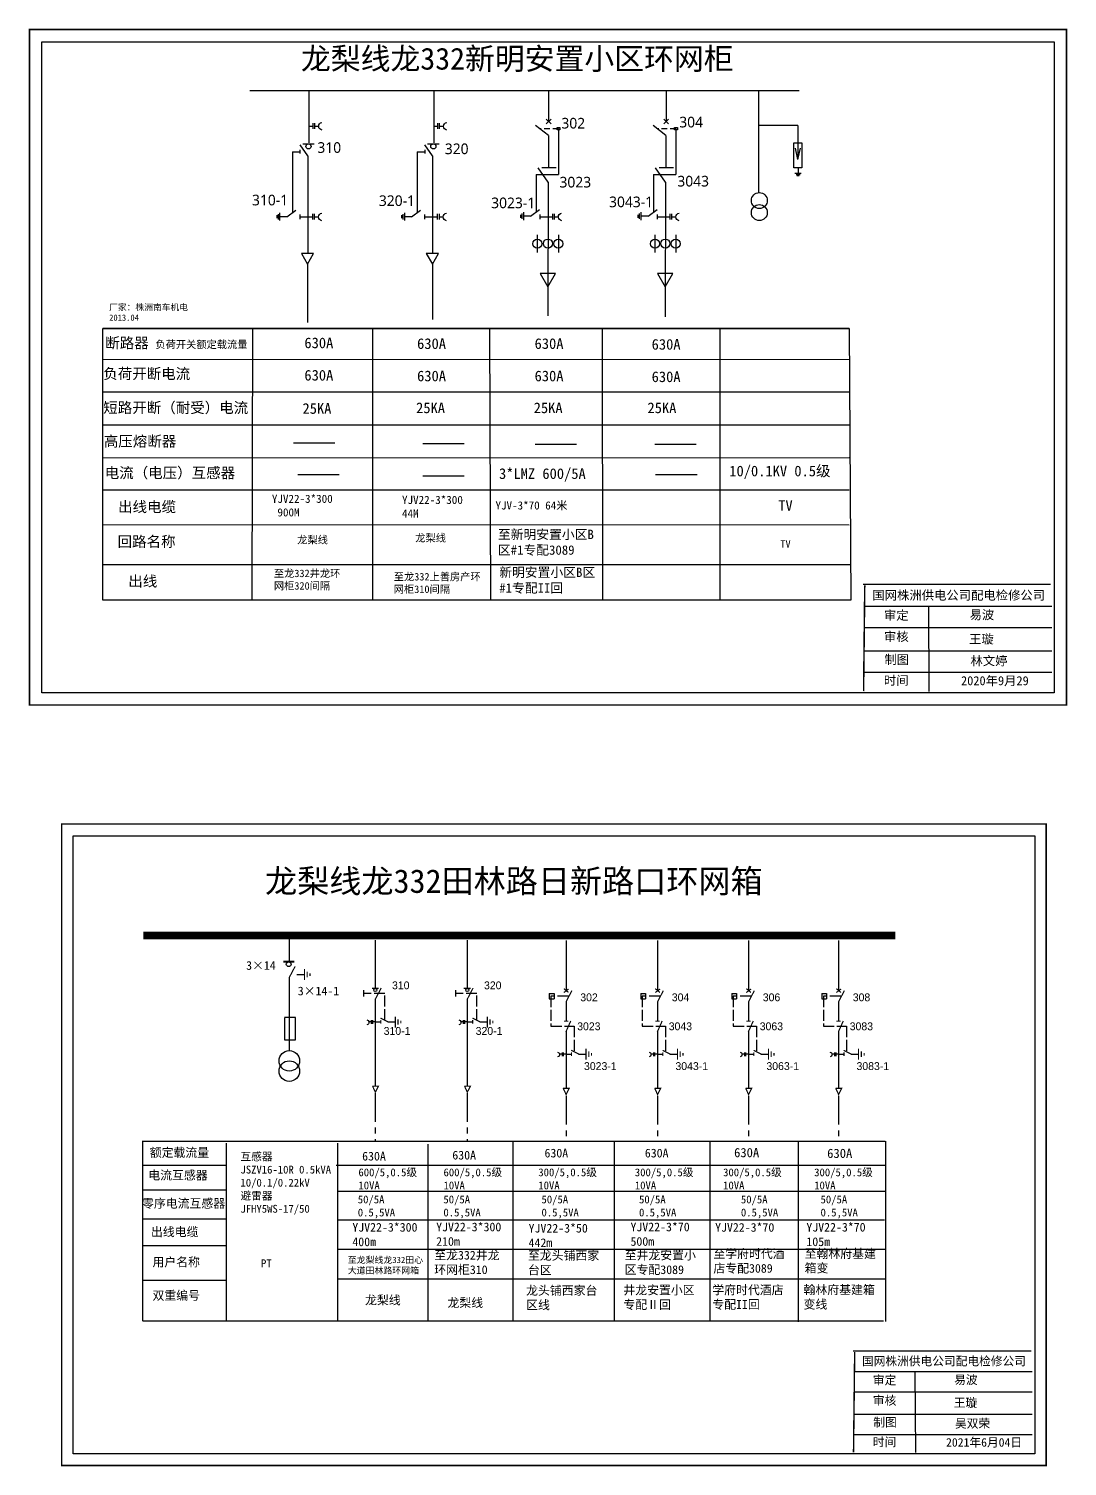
# Model space of a CAD drawing. Header units: millimetres. Extents: x 834 to 4914, y -29 to 1615.
# Drawn here: x 2543 to 3687, y 13 to 1595 of the extents above; entities that cross this region are included whole.
import ezdxf

# ---------------------------------------------------------------- set-up
doc = ezdxf.new("R2010")
doc.units = ezdxf.units.MM
for name, pattern in [('ACAD_ISO02W100', [15, 12, -3]), ('ACAD_ISO13W100', [36, 12, -3, 12, -3, 0, -3, 0, -3]), ('CENTER', [50.8, 31.75, -6.35, 6.35, -6.35]), ('DASHED2', [9.525, 6.35, -3.175])]:
    doc.linetypes.add(name, pattern=pattern)
doc.layers.add('2', color=7, linetype='Continuous')
doc.styles.add('hztxt_txtstyle_0.00_0_0', font='simkai.ttf')
doc.styles.add('hztxt_txtstyle_1.80_0_0', font='', dxfattribs={"height": 1.8, "bigfont": 'hztxt.shx'})
doc.styles.add('hztxt_txtstyle_2.70_0_0', font='simkai.ttf', dxfattribs={"height": 2.7})
doc.styles.add('字体', font='simkai_0.ttf', dxfattribs={"height": 2.5})
doc.styles.get('hztxt_txtstyle_1.80_0_0').set_extended_font_data('hztxt')

# ---------------------------------------------------------------- blocks, each defined once
blk = doc.blocks.new('JD')
for points in [[(-2, 0.2), (-2, -0.2), (2, 0.2), (2, -0.2)], [(1, -1.2), (1, -0.8), (-1, -1.2), (-1, -0.8)], [(-0.5, -1.8), (-0.5, -2.2), (0.5, -1.8), (0.5, -2.2)]]:
    blk.add_trace(points)

msp = doc.modelspace()

# ---------------------------------------------------------------- linework, layer by layer
for p, q in [((2786.6, 1527.4), (3391.4, 1527.4)), ((2851.7, 1527.4), (2851.7, 1469.9)), ((2989.1, 1527.4), (2989.1, 1469.9)), ((3115.6, 1526.5), (3115.6, 1493.2)), ((3245, 1526.5), (3245, 1493.2)), ((3347.3, 1415.3), (3347.3, 1527.4)), ((3115.5, 1477.7), (3101.3, 1488.9)), ((3113, 1495.6), (3118.3, 1490.6)), ((3113, 1490.6), (3118.3, 1495.6)), ((3244.9, 1477.7), (3230.7, 1488.9)), ((3242.4, 1495.6), (3247.7, 1490.6)), ((3242.4, 1490.6), (3247.7, 1495.6)), ((3390.1, 1488.8), (3347.3, 1488.8)), ((3390.2, 1488.8), (3390.2, 1452)), ((3115.5, 1477.7), (3115.5, 1442.5)), ((3126.5, 1485.3), (3126.5, 1434.9)), ((3244.9, 1477.7), (3244.9, 1442.5)), ((3255.9, 1485.3), (3255.9, 1434.9)), ((2833.6, 1460), (2841.8, 1460)), ((2833.6, 1460), (2833.6, 1392.9)), ((2841.8, 1462.2), (2841.8, 1458.1)), ((2850.5, 1455.4), (2842.1, 1467.6)), ((2844.9, 1468.6), (2857.6, 1468.6)), ((2971, 1460), (2979.2, 1460)), ((2971, 1460), (2971, 1392.9)), ((2979.2, 1462.2), (2979.2, 1458.1)), ((2987.9, 1455.4), (2979.5, 1467.6)), ((2982.3, 1468.6), (2995, 1468.6)), ((3390.2, 1451.5), (3387.6, 1463.8)), ((3390.2, 1451.5), (3392.9, 1463.8)), ((2850.5, 1455.4), (2850.5, 1348.4)), ((2987.9, 1455.4), (2987.9, 1348.4)), ((3115, 1426.5), (3104.1, 1442.1)), ((3108, 1442.6), (3123.9, 1442.6)), ((3244.4, 1426.5), (3233.5, 1442.1)), ((3237.4, 1442.6), (3253.3, 1442.6)), ((3390.5, 1442.2), (3390.5, 1436.1)), ((3102, 1434.9), (3102, 1393.3)), ((3102, 1434.9), (3126.5, 1434.9)), ((3115, 1426.5), (3114.7, 1279.4)), ((3231.3, 1434.9), (3231.3, 1393.3)), ((3231.3, 1434.9), (3255.9, 1434.9)), ((3244.4, 1426.5), (3244.1, 1278.2)), ((3393.8, 1436), (3386.9, 1436)), ((3392.7, 1434.6), (3388.1, 1434.6)), ((3391.7, 1433.4), (3389.1, 1433.4)), ((2819.8, 1384.1), (2819.8, 1392.8)), ((2827.4, 1388.3), (2837.3, 1395.6)), ((2957.2, 1384.1), (2957.2, 1392.8)), ((2964.8, 1388.3), (2974.7, 1395.6)), ((3088.2, 1384.7), (3088.2, 1393.4)), ((3095.7, 1388.9), (3105.7, 1396.2)), ((3217.6, 1384.7), (3217.6, 1393.4)), ((3225.1, 1388.9), (3235, 1396.2)), ((2816.6, 1386.8), (2816.6, 1390.1)), ((2818, 1385.5), (2818, 1391.2)), ((2827.4, 1388.3), (2820, 1388.3)), ((2841.9, 1385.8), (2841.9, 1390.7)), ((2841.9, 1388.1), (2850.7, 1388.1)), ((2954, 1386.8), (2954, 1390.1)), ((2955.4, 1385.5), (2955.4, 1391.2)), ((2964.8, 1388.3), (2957.4, 1388.3)), ((2979.3, 1388.1), (2988.1, 1388.1)), ((2979.4, 1385.8), (2979.4, 1390.7)), ((3085, 1387.3), (3085, 1390.6)), ((3086.4, 1386), (3086.4, 1391.8)), ((3095.7, 1388.9), (3088.3, 1388.9)), ((3106.1, 1388.1), (3115, 1388.1)), ((3106.2, 1385.8), (3106.2, 1390.7)), ((3214.4, 1387.3), (3214.4, 1390.6)), ((3215.8, 1386), (3215.8, 1391.8)), ((3225.1, 1388.9), (3217.7, 1388.9)), ((3235.5, 1385.8), (3235.5, 1390.7)), ((3235.5, 1388.1), (3244.3, 1388.1)), ((3103.2, 1368.5), (3103.2, 1349.1)), ((3126.4, 1368.5), (3126.4, 1349.1)), ((3232.5, 1368.5), (3232.5, 1349.1)), ((3255.7, 1368.5), (3255.7, 1349.1)), ((2850.1, 1336.3), (2850.1, 1271.9)), ((2987.6, 1336.3), (2987.6, 1275.3)), ((3446.7, 1265.4), (2624.6, 1265.4)), ((3446.7, 1265.4), (2624.6, 1265.4)), ((2789.3, 967), (2790, 1265.4)), ((2922.1, 966.2), (2922.1, 1265.4)), ((3052, 966.2), (3051, 1265.4)), ((3175.3, 967), (3175, 1265.4)), ((3304.6, 966.2), (3304.6, 1265.4)), ((3446.7, 1230.9), (2624.6, 1231.3)), ((3446.7, 1195.4), (2624.6, 1195.4)), ((3446.7, 1158.8), (2624.6, 1158.9)), ((2834.6, 1139.7), (2880.2, 1139.7)), ((2977.1, 1138.9), (3022.7, 1138.9)), ((3100.8, 1138.1), (3146.4, 1138.1)), ((3232.7, 1138.1), (3278.3, 1138.1)), ((3446.7, 1122.9), (2624.6, 1122.7)), ((2839.5, 1104.8), (2885.1, 1104.8)), ((2977.1, 1103.1), (3022.7, 1103.1)), ((3233.5, 1104.8), (3279.1, 1104.8)), ((3446.7, 1087.4), (2624.6, 1087.5)), ((3446.7, 1049), (2624.6, 1049.1)), ((2624.5, 1005.7), (3448.5, 1005.7))]:
    msp.add_line(p, q)
at = {"linetype": 'DASHED2'}
for p, q in [((3126.5, 1485.3), (3105.9, 1485.3)), ((3255.9, 1485.3), (3235.3, 1485.3))]:
    msp.add_line(p, q, dxfattribs=at)
at = {"color": 0, "linetype": 'Continuous'}
for p, q in [((3462.6, 959.9), (3669.7, 959.9)), ((3533.8, 960.2), (3534.5, 865.8)), ((3462.6, 936.3), (3669.7, 936.3)), ((3462.6, 910.6), (3669.7, 910.6)), ((3462.6, 887), (3669.7, 887)), ((2668.2, 371), (3486.2, 371)), ((2668.6, 172.7), (2668.6, 371)), ((2760.4, 368.8), (2760.4, 172.8)), ((2883.2, 368.8), (2883.2, 172.8)), ((2982.7, 367.5), (2982.7, 172.9)), ((3076.3, 370.6), (3076.3, 172.8)), ((3187.7, 370.6), (3187.7, 172.8)), ((3293.1, 370.5), (3293.1, 172.6)), ((3390.5, 369.8), (3390.5, 172)), ((3486.7, 370.8), (3486.7, 172.6)), ((2881.7, 344.5), (3486.5, 344.5)), ((2883.2, 316), (3486.7, 316)), ((2883.2, 284.2), (3485.7, 284.2)), ((2883.2, 252), (3487.3, 252)), ((2883.2, 219.2), (3486.5, 219.2)), ((3484.4, 172.7), (2669.2, 172.7)), ((3451.6, 117.4), (3648.1, 117.4)), ((3519.1, 117.7), (3519.8, 28.1)), ((3451.6, 95), (3648.1, 95)), ((3451.6, 70.6), (3648.1, 70.6)), ((3451.6, 48.2), (3648.1, 48.2))]:
    msp.add_line(p, q, dxfattribs=at)
at = {"color": 0}
for p, q in [((2829.9, 597.3), (2829.9, 568.9)), ((2924.8, 592.1), (2924.8, 539.3)), ((3026.1, 592.1), (3026.1, 539.3)), ((3134.8, 591.8), (3134.8, 536.4)), ((3235.6, 591.8), (3235.6, 536.4)), ((3335.8, 591.8), (3335.8, 536.4)), ((3434.9, 591.8), (3434.9, 536.4)), ((2838.5, 554.5), (2846.6, 554.5)), ((2830, 551.3), (2830, 470.8)), ((2924.8, 527.6), (2924.8, 431.6)), ((3026.1, 527.6), (3026.1, 431.6)), ((3116.4, 533.4), (3121.6, 533.4)), ((3116.4, 533.4), (3116.4, 527.7)), ((3116.4, 527.7), (3121.6, 527.7)), ((3121.6, 533.4), (3121.6, 527.7)), ((3134.8, 524.6), (3134.8, 503.2)), ((3217.2, 533.4), (3222.3, 533.4)), ((3217.2, 533.4), (3217.2, 527.7)), ((3217.2, 527.7), (3222.3, 527.7)), ((3222.3, 533.4), (3222.3, 527.7)), ((3235.6, 524.6), (3235.6, 503.2)), ((3317.4, 533.4), (3322.5, 533.4)), ((3317.4, 533.4), (3317.4, 527.7)), ((3317.4, 527.7), (3322.5, 527.7)), ((3322.5, 533.4), (3322.5, 527.7)), ((3335.8, 524.6), (3335.8, 503.2)), ((3416.5, 533.4), (3421.7, 533.4)), ((3416.5, 533.4), (3416.5, 527.7)), ((3416.5, 527.7), (3421.7, 527.7)), ((3421.7, 533.4), (3421.7, 527.7)), ((3434.9, 524.6), (3434.9, 503.2)), ((2924.8, 502.1), (2930.8, 502.1)), ((2938.6, 502.2), (2946.7, 502.2)), ((3026.1, 502.1), (3032, 502.1)), ((3039.8, 502.2), (3048, 502.2)), ((3134.8, 492.5), (3134.8, 429.4)), ((3235.6, 492.5), (3235.6, 429.4)), ((3335.8, 492.5), (3335.8, 429.4)), ((3434.9, 492.5), (3434.9, 429.4)), ((3134.8, 466.6), (3140.8, 466.6)), ((3148.6, 466.8), (3156.7, 466.8)), ((3235.6, 466.6), (3241.5, 466.6)), ((3249.3, 466.8), (3257.5, 466.8)), ((3335.8, 466.6), (3341.7, 466.6)), ((3349.5, 466.8), (3357.7, 466.8)), ((3434.9, 466.6), (3440.9, 466.6)), ((3448.7, 466.8), (3456.8, 466.8)), ((2761.3, 344.3), (2668.8, 344.3)), ((2760.9, 317.1), (2668.4, 317.1)), ((2760.9, 285), (2668.4, 285)), ((2760.6, 255.7), (2668.1, 255.7)), ((2760.9, 217.6), (2668.4, 217.6))]:
    msp.add_line(p, q, dxfattribs=at)
at = {"color": 0, "linetype": 'ACAD_ISO02W100'}
for p, q in [((3137.4, 530.4), (3118.1, 530.4)), ((3118.1, 530.4), (3118.1, 497.5)), ((3238.2, 530.4), (3218.8, 530.4)), ((3218.8, 530.4), (3218.8, 497.5)), ((3338.4, 530.4), (3319, 530.4)), ((3319, 530.4), (3319, 497.5)), ((3437.5, 530.4), (3418.2, 530.4)), ((3418.2, 530.4), (3418.2, 497.5)), ((3118.1, 497.5), (3143.6, 497.5)), ((3143.6, 497.5), (3143.6, 470.3)), ((3218.8, 497.5), (3244.3, 497.5)), ((3244.3, 497.5), (3244.3, 470.3)), ((3319, 497.5), (3344.5, 497.5)), ((3344.5, 497.5), (3344.5, 470.3)), ((3418.2, 497.5), (3443.7, 497.5)), ((3443.7, 497.5), (3443.7, 470.3))]:
    msp.add_line(p, q, dxfattribs=at)
at = {"color": 0, "linetype": 'CENTER'}
for p, q in [((2924.8, 423.9), (2924.8, 370.8)), ((3026.1, 423.9), (3026.1, 370.8)), ((3134.9, 420.9), (3134.9, 371.1)), ((3235.6, 420.9), (3235.6, 371.1)), ((3335.8, 420.9), (3335.8, 371.1)), ((3435, 420.9), (3435, 371.1))]:
    msp.add_line(p, q, dxfattribs=at)
at = {"color": 0, "linetype": 'Continuous'}
for points, const_width in [([(2544, 1594.5), (3686, 1594.5), (3686, 850.9), (2544, 850.9)], 1.66), ([(2579.3, 719.9), (3663.6, 719.9), (3663.6, 13.9), (2579.3, 13.9)], 1.58)]:
    msp.add_lwpolyline(points, close=True, dxfattribs=dict(at, const_width=const_width))
for points in [[(2557.4, 1581), (3672.5, 1581), (3672.5, 864.3), (2557.4, 864.3)], [(2592.1, 707.1), (3650.9, 707.1), (3650.9, 26.6), (2592.1, 26.6)]]:
    msp.add_lwpolyline(points, close=True, dxfattribs=at)
at = {"color": 7}
for points in [[(2851.4, 1487.9), (2856.3, 1487.9)], [(2856.3, 1485.1), (2856.3, 1491.3)], [(2858.2, 1485.1), (2858.2, 1491.3)], [(2858.2, 1487.9), (2862.5, 1487.9)], [(2988.8, 1487.9), (2993.7, 1487.9)], [(2993.7, 1485.1), (2993.7, 1491.3)], [(2995.6, 1485.1), (2995.6, 1491.3)], [(2995.6, 1487.9), (2999.9, 1487.9)], [(2851.1, 1388.2), (2856, 1388.2)], [(2856, 1385.3), (2856, 1391.5)], [(2857.9, 1385.3), (2857.9, 1391.5)], [(2857.9, 1388.2), (2862.2, 1388.2)], [(2988.5, 1388.2), (2993.4, 1388.2)], [(2993.4, 1385.3), (2993.4, 1391.5)], [(2995.3, 1385.3), (2995.3, 1391.5)], [(2995.3, 1388.2), (2999.6, 1388.2)], [(3115.3, 1388.2), (3120.3, 1388.2)], [(3120.3, 1385.3), (3120.3, 1391.5)], [(3122.2, 1385.3), (3122.2, 1391.5)], [(3122.2, 1388.2), (3126.5, 1388.2)], [(3244.7, 1388.2), (3249.6, 1388.2)], [(3249.6, 1385.3), (3249.6, 1391.5)], [(3251.5, 1385.3), (3251.5, 1391.5)], [(3251.5, 1388.2), (3255.8, 1388.2)]]:
    msp.add_lwpolyline(points, dxfattribs=at)
for points in [[(2866.2, 1483.8, -0.877934), (2866, 1492.1)], [(3003.6, 1483.8, -0.877934), (3003.4, 1492.1)], [(2865.9, 1384, -0.877934), (2865.8, 1392.3)], [(3003.3, 1384, -0.877934), (3003.2, 1392.3)], [(3130.2, 1384, -0.877934), (3130, 1392.3)], [(3259.5, 1384, -0.877934), (3259.4, 1392.3)]]:
    msp.add_lwpolyline(points, format="xyb", dxfattribs=at)
for points in [[(3125.1, 1486.7), (3128, 1486.7), (3128, 1483.9), (3125.1, 1483.9)], [(3254.4, 1486.7), (3257.4, 1486.7), (3257.4, 1483.9), (3254.4, 1483.9)], [(3385.6, 1469.9), (3394.6, 1469.9), (3394.6, 1442.3), (3385.6, 1442.3)], [(2850.1, 1336.3), (2856.9, 1347.9), (2843.4, 1347.9)], [(2987.6, 1336.3), (2994.3, 1347.9), (2980.9, 1347.9)], [(3114.8, 1311.4), (3123.1, 1325.9), (3106.4, 1325.9)], [(3244.1, 1311.4), (3252.5, 1325.9), (3235.7, 1325.9)], [(2624.6, 1265.4), (3446.7, 1265.4), (3448.5, 966.2), (2624.6, 966.2)]]:
    msp.add_lwpolyline(points, close=True)
at = {"color": 0, "linetype": 'Continuous'}
for points, const_width in [([(3461.7, 983.7), (3668.7, 983.7)], 1.66), ([(3463.8, 982.6), (3462.5, 866.2)], 1.66), ([(3450.7, 140), (3647.3, 140)], 1.58), ([(3452.7, 138.9), (3451.4, 28.4)], 1.58)]:
    msp.add_lwpolyline(points, dxfattribs=dict(at, const_width=const_width))
at = {"color": 0}
for points, const_width in [([(2669.2, 597.3), (3497.4, 597.3)], 8.63), ([(2823.4, 568.5), (2835.5, 568.5)], 2.05), ([(2830, 551), (2836.5, 563.3)], 1.29), ([(2921, 539.2), (2928.6, 539.2)], 1.29), ([(2924.8, 527.2), (2931.3, 539.5)], 1.29), ([(3022.2, 539.2), (3029.9, 539.2)], 1.29), ([(3026.1, 527.2), (3032.5, 539.5)], 1.29), ([(3132.4, 534.5), (3137.6, 538.4)], 1.29), ([(3132.4, 538.8), (3137.5, 534.6)], 1.29), ([(3233.1, 538.8), (3238.2, 534.6)], 1.29), ([(3233.1, 534.5), (3238.4, 538.4)], 1.29), ([(3333.4, 538.8), (3338.4, 534.6)], 1.29), ([(3333.3, 534.5), (3338.6, 538.4)], 1.29), ([(3432.5, 534.5), (3437.7, 538.4)], 1.29), ([(3432.5, 538.8), (3437.6, 534.6)], 1.29), ([(3134.8, 524.3), (3141.3, 536.6)], 1.29), ([(3235.6, 524.3), (3242, 536.6)], 1.29), ([(3335.8, 524.3), (3342.2, 536.6)], 1.29), ([(3434.9, 524.3), (3441.4, 536.6)], 1.29), ([(2930.4, 506.4), (2939.1, 502.1)], 1.29), ([(3031.7, 506.4), (3040.3, 502.1)], 1.29), ([(2930.8, 504.1), (2930.8, 500.1)], 1.29), ([(3032, 504.1), (3032, 500.1)], 1.29), ([(3132.5, 502.9), (3137.3, 502.9)], 1.29), ([(3134.6, 491), (3140, 503.2)], 1.29), ([(3233.2, 502.9), (3238, 502.9)], 1.29), ([(3235.3, 491), (3240.7, 503.2)], 1.29), ([(3333.5, 502.9), (3338.3, 502.9)], 1.29), ([(3335.5, 491), (3341, 503.2)], 1.29), ([(3432.6, 502.9), (3437.4, 502.9)], 1.29), ([(3434.7, 491), (3440.1, 503.2)], 1.29), ([(3140.5, 470.9), (3149.1, 466.6)], 1.29), ([(3140.8, 468.6), (3140.8, 464.6)], 1.29), ([(3241.2, 470.9), (3249.8, 466.6)], 1.29), ([(3241.5, 468.6), (3241.5, 464.6)], 1.29), ([(3341.4, 470.9), (3350, 466.6)], 1.29), ([(3341.7, 468.6), (3341.7, 464.6)], 1.29), ([(3440.6, 470.9), (3449.2, 466.6)], 1.29), ([(3440.9, 468.6), (3440.9, 464.6)], 1.29), ([(2921.6, 431.4), (2928.2, 431.4), (2924.8, 424.8), (2921.7, 431.6)], 1.29), ([(3022.9, 431.4), (3029.5, 431.4), (3026.1, 424.8), (3023, 431.6)], 1.29), ([(3131.6, 429), (3138.2, 429), (3134.9, 422.3), (3131.7, 429.1)], 1.29), ([(3232.4, 429), (3239, 429), (3235.6, 422.3), (3232.5, 429.1)], 1.29), ([(3332.6, 429), (3339.2, 429), (3335.8, 422.3), (3332.7, 429.1)], 1.29), ([(3431.8, 429), (3438.4, 429), (3435, 422.3), (3431.8, 429.1)], 1.29)]:
    msp.add_lwpolyline(points, dxfattribs=dict(at, const_width=const_width))
for points in [[(2911.8, 537.2), (2911.8, 530)], [(3013, 537.2), (3013, 530)], [(2824.9, 506.7), (2824.9, 482.5), (2836.9, 482.5), (2836.9, 507), (2824.9, 507)], [(2920.4, 502.1), (2917.7, 502.1)], [(2920.4, 504), (2920.4, 500)], [(2921.7, 504), (2921.7, 500)], [(2924.8, 502.1), (2921.7, 502.1)], [(3021.7, 502.1), (3019, 502.1)], [(3021.7, 504), (3021.7, 500)], [(3022.9, 504), (3022.9, 500)], [(3026, 502.1), (3022.9, 502.1)], [(3130.5, 466.7), (3127.7, 466.7)], [(3130.5, 468.5), (3130.5, 464.6)], [(3131.7, 468.5), (3131.7, 464.6)], [(3134.8, 466.7), (3131.7, 466.7)], [(3231.2, 466.7), (3228.5, 466.7)], [(3231.2, 468.5), (3231.2, 464.6)], [(3232.4, 468.5), (3232.4, 464.6)], [(3235.5, 466.7), (3232.4, 466.7)], [(3331.4, 466.7), (3328.7, 466.7)], [(3331.4, 468.5), (3331.4, 464.6)], [(3332.6, 468.5), (3332.6, 464.6)], [(3335.8, 466.7), (3332.6, 466.7)], [(3430.6, 466.7), (3427.9, 466.7)], [(3430.6, 468.5), (3430.6, 464.6)], [(3431.8, 468.5), (3431.8, 464.6)], [(3434.9, 466.7), (3431.8, 466.7)]]:
    msp.add_lwpolyline(points, dxfattribs=at)
at = {"color": 0, "linetype": 'ACAD_ISO02W100'}
for points in [[(2935.4, 504.1), (2935.4, 533.6), (2911.8, 533.6)], [(3036.7, 504.1), (3036.7, 533.6), (3013, 533.6)]]:
    msp.add_lwpolyline(points, dxfattribs=at)
at = {"color": 0}
for points in [[(2915.4, 504.4, -0.877934), (2915.5, 499.1)], [(3016.7, 504.4, -0.877934), (3016.8, 499.1)], [(3125.4, 468.9, -0.877934), (3125.5, 463.7)], [(3226.2, 468.9, -0.877934), (3226.3, 463.7)], [(3326.4, 468.9, -0.877934), (3326.5, 463.7)], [(3425.5, 468.9, -0.877934), (3425.6, 463.7)]]:
    msp.add_lwpolyline(points, format="xyb", dxfattribs=at)
for centre, radius in [((2851.2, 1465.8), 2.83), ((2988.7, 1465.8), 2.83), ((3347.7, 1406.2), 8.78), ((3347.7, 1392.9), 8.78), ((3103.3, 1358.7), 4.97), ((3114.8, 1358.9), 4.97), ((3126.3, 1358.7), 4.97), ((3232.7, 1358.7), 4.97), ((3244.2, 1358.9), 4.97), ((3255.6, 1358.7), 4.97)]:
    msp.add_circle(centre, radius)
for centre, radius in [((2829.4, 565.6), 2.63), ((2924.8, 537.3), 1.66), ((3026.1, 537.3), 1.66)]:
    msp.add_circle(centre, radius, dxfattribs=at)
at = {"layer": '2', "color": 0}
for centre in [(2830.1, 459.3), (2830.1, 448)]:
    msp.add_circle(centre, 11.3, dxfattribs=at)

# ---------------------------------------------------------------- block references
at = {"color": 0, "xscale": 3.019675603675864, "yscale": 3.019675603675864, "zscale": 3.019675603676348, "rotation": 90}
for p in [(2846.8, 554.3), (2946.8, 502), (3048.1, 502), (3156.8, 466.6), (3257.6, 466.6), (3357.8, 466.6), (3457, 466.6)]:
    msp.add_blockref('JD', p, dxfattribs=at)

# ---------------------------------------------------------------- texts
at = {"color": 0, "linetype": 'Continuous', "style": 'hztxt_txtstyle_2.70_0_0'}
for s, p in [('3×14', (2782.5, 559.5)), ('3×14-1', (2839.4, 531.4))]:
    msp.add_text(s, height=9.59, dxfattribs=at).set_placement(p)
at = {"color": 0, "style": 'hztxt_txtstyle_1.80_0_0'}
for s, p in [('310', (2943.2, 538.1)), ('320', (3044.5, 538.1)), ('302', (3150.5, 524.9)), ('304', (3251.3, 524.9)), ('306', (3351.5, 524.9)), ('308', (3450.6, 524.9)), ('310-1', (2934, 487.9)), ('320-1', (3035.3, 487.9)), ('3023', (3147.1, 493)), ('3043', (3247.9, 493)), ('3063', (3348.1, 493)), ('3083', (3447.2, 493)), ('3023-1', (3154.6, 449.2)), ('3043-1', (3255.3, 449.2)), ('3063-1', (3355.5, 449.2)), ('3083-1', (3454.7, 449.2))]:
    msp.add_text(s, height=8.63, dxfattribs=at).set_placement(p)
at = {"attachment_point": 1}
for s, insert, char_height, width in [('{\\fSimHei|b0|i0|c134|p2;龙梨线龙332新明安置小区环网柜}', (2842.9, 1574.4), 24.095, 662.165), ('{\\fSimSun|b0|i0|c134|p2;龙梨线}', (2838.8, 1036.9), 8.261, 243.02), ('{\\fSimSun|b0|i0|c134|p2;龙梨线}', (2968.8, 1039), 8.261, 243.02), ('TV', (3370.9, 1032.3), 8.26, 243.02), ('{\\fSimSun|b0|i0|c134|p2;至龙332井龙环\\P网柜320间隔}', (2813.1, 1000), 8.261, 243.02), ('{\\fSimSun|b0|i0|c134|p2;至龙332上善房产环网柜310间隔}', (2945.1, 996.3), 8.261, 103.172)]:
    msp.add_mtext(s, dxfattribs=dict(at, insert=insert, char_height=char_height, width=width))
at = {"linetype": 'ACAD_ISO13W100', "attachment_point": 1}
for s, insert, char_height, width in [('{\\fMicrosoft YaHei|b0|i0|c134|p34;302}', (3129.7, 1497.2), 11.703, 243.02), ('{\\fMicrosoft YaHei|b0|i0|c134|p34;304}', (3259.5, 1498.4), 11.703, 243.02), ('{\\fMicrosoft YaHei|b0|i0|c134|p34;310}', (2861, 1470.4), 11.703, 243.02), ('{\\fMicrosoft YaHei|b0|i0|c134|p34;320}', (3001.3, 1469), 11.703, 243.02), ('{\\fMicrosoft YaHei|b0|i0|c134|p34;3023}', (3127.6, 1432.3), 11.703, 243.02), ('{\\fMicrosoft YaHei|b0|i0|c134|p34;3043}', (3257.4, 1433.4), 11.703, 243.02), ('{\\fMicrosoft YaHei|b0|i0|c134|p34;310-1}', (2789, 1412.6), 11.703, 243.02), ('{\\fMicrosoft YaHei|b0|i0|c134|p34;320-1}', (2928.7, 1411.9), 11.703, 243.02), ('{\\fMicrosoft YaHei|b0|i0|c134|p34;3023-1}', (3052.4, 1409.5), 11.703, 243.02), ('{\\fMicrosoft YaHei|b0|i0|c134|p34;3043-1}', (3182.2, 1410.6), 11.703, 243.02), ('{\\fKaiTi_GB2312|b0|i0|c134|p49;断路器}', (2627.4, 1255.3), 11.703, 243.02), ('{\\fKaiTi_GB2312|b0|i0|c134|p49;负荷开关额定载流量}', (2682.6, 1251.9), 8.261, 243.02), ('{\\fKaiTi_GB2312|b0|i0|c134|p49;630}A', (2846.7, 1255.4), 11.703, 243.02), ('{\\fKaiTi_GB2312|b0|i0|c134|p49;630}A', (2970.8, 1254.6), 11.703, 243.02), ('{\\fKaiTi_GB2312|b0|i0|c134|p49;630}A', (3100.2, 1254.6), 11.703, 243.02), ('{\\fKaiTi_GB2312|b0|i0|c134|p49;630}A', (3229.1, 1253.8), 11.703, 243.02), ('{\\fSimSun|b0|i0|c134|p54;负荷开断电流}', (2625.2, 1221.5), 11.703, 243.02), ('{\\fKaiTi_GB2312|b0|i0|c134|p49;630}A', (2846.7, 1219.8), 11.703, 243.02), ('{\\fKaiTi_GB2312|b0|i0|c134|p49;630}A', (2970.8, 1219), 11.703, 243.02), ('{\\fKaiTi_GB2312|b0|i0|c134|p49;630}A', (3100.2, 1219), 11.703, 243.02), ('{\\fKaiTi_GB2312|b0|i0|c134|p49;630}A', (3229.1, 1218.1), 11.703, 243.02), ('{\\fSimSun|b0|i0|c134|p54;短路开断（耐受）电流}', (2625.2, 1184.1), 11.703, 243.02), ('{\\fKaiTi_GB2312|b0|i0|c134|p49;25}KA', (2844.6, 1183.2), 11.703, 243.02), ('{\\fKaiTi_GB2312|b0|i0|c134|p49;25}KA', (2969.7, 1183.9), 11.703, 243.02), ('{\\fKaiTi_GB2312|b0|i0|c134|p49;25}KA', (3099.2, 1183.9), 11.703, 243.02), ('{\\fKaiTi_GB2312|b0|i0|c134|p49;25}KA', (3224.5, 1183.9), 11.703, 243.02), ('{\\fKaiTi_GB2312|b0|i0|c134|p49;高压熔断器}', (2625.8, 1147.1), 11.703, 243.02), ('{\\fSimSun|b0|i0|c134|p54;电流（电压）互感器}', (2626.8, 1112.4), 11.703, 243.02), ('{\\fKaiTi_GB2312|b0|i0|c134|p49;3*}LMZ {\\fKaiTi_GB2312|b0|i0|c134|p2;600/5}A', (3061, 1111.5), 11.703, 243.02), ('{\\fKaiTi_GB2312|b0|i0|c134|p49;10/0.1}KV {\\fKaiTi_GB2312|b0|i0|c134|p2;0.5级}', (3314.6, 1114.4), 11.703, 243.02), ('{\\fKaiTi_GB2312|b0|i0|c134|p49;出线电缆}', (2641.5, 1075), 11.703, 243.02), ('{\\fKaiTi_GB2312|b0|i0|c134|p49;YJV22-3*300\\P 900}M', (2810.9, 1082.4), 8.95, 243.02), ('{\\fKaiTi_GB2312|b0|i0|c134|p49;YJV22-3*300\\P44}M', (2954.2, 1081.2), 8.95, 243.02), ('{\\fKaiTi_GB2312|b0|i0|c134|p49;YJV-3*70 64\\fSimSun|b0|i0|c134|p2;米}', (3057.1, 1075.1), 8.95, 243.02), ('TV', (3368.5, 1076.4), 11.7, 243.02), ('{\\fSimSun|b0|i0|c134|p2;至新明安置小区B区#1专配3089}', (3059.8, 1043.9), 10.326, 110.03), ('{\\fKaiTi_GB2312|b0|i0|c134|p49;回路名称}', (2641, 1036.7), 11.703, 243.02), ('{\\fSimSun|b0|i0|c134|p2;新明安置小区B区#1专配II回}', (3061.3, 1002.2), 10.326, 110.03), ('{\\fKaiTi_GB2312|b0|i0|c134|p49;出线}', (2652.8, 993.1), 11.703, 243.02)]:
    msp.add_mtext(s, dxfattribs=dict(at, insert=insert, char_height=char_height, width=width))
at = {"color": 0, "insert": (2631.7, 1292.2), "char_height": 6.884, "width": 142.113, "attachment_point": 1}
msp.add_mtext('{\\fSimSun|b0|i0|c134|p54;厂家：株洲南车机电\\P2013.04}', dxfattribs=at)
at = {"color": 0, "linetype": 'Continuous', "attachment_point": 1}
for s, insert, char_height, width, style in [('国网株洲供电公司配电检修公司', (3472.2, 976.8), 9.96, 272.302, '字体'), ('\\f\uffbfﾬￌﾣﾤ_GB2312|b0|i0|c134|p49;审定', (3484.9, 954.7), 9.96, 77.893, '字体'), ('{\\fKaiTi|b0|i0|c134|p49;易波}', (3579.2, 955.3), 9.96, 77.893, '字体'), ('\\f\uffbfﾬￌﾣﾤ_GB2312|b0|i0|c134|p49;审核', (3484.9, 931.3), 9.96, 77.893, '字体'), ('王璇', (3578.7, 928.6), 9.96, 77.893, '字体'), ('\\f\uffbfﾬￌﾣﾤ_GB2312|b0|i0|c134|p49;制图', (3485.4, 906), 9.96, 77.893, '字体'), ('{\\fSimSun|b0|i0|c134|p2;林文婷}', (3580.2, 904.6), 9.96, 77.893, '字体'), ('\\f\uffbfﾬￌﾣﾤ_GB2312|b0|i0|c134|p49;时间', (3484.9, 883.1), 9.96, 77.893, '字体'), ('2020{\\fKaiTi|b0|i0|c134|p49;年}9{\\fKaiTi|b0|i0|c134|p49;月29}', (3569.8, 882.7), 9.96, 145.689, '字体'), ('{\\fKaiTi|b0|i0|c134|p49;龙梨线龙332田林路日新路口环网箱}', (2803.4, 670.1), 25.923, 694.897, '字体'), ('{\\fSimSun|b0|i0|c134|p2;额定载流量}', (2676.4, 363.1), 9.586, 154.543, 'hztxt_txtstyle_2.70_0_0'), ('\\A1;{\\fSimSun|b0|i0|c134|p2;互感器\\PJSZV16-10R 0.5kVA\\P10/0.1/0.22kV\\P避雷器\\PJFHY5WS-17/50}', (2776.3, 358.3), 8.628, 159.089, 'hztxt_txtstyle_2.70_0_0'), ('{\\fSimSun|b0|i0|c134|p2;630A}', (2910.3, 359.2), 9.586, 154.543, 'hztxt_txtstyle_2.70_0_0'), ('{\\fSimSun|b0|i0|c134|p2;630A}', (3009.6, 360.3), 9.586, 154.543, 'hztxt_txtstyle_2.70_0_0'), ('{\\fSimSun|b0|i0|c134|p2;630A}', (3111.1, 362.6), 9.586, 154.543, 'hztxt_txtstyle_2.70_0_0'), ('{\\fSimSun|b0|i0|c134|p2;630A}', (3221.6, 362.6), 9.586, 154.543, 'hztxt_txtstyle_2.70_0_0'), ('{\\fSimSun|b0|i0|c134|p2;630A}', (3319.9, 363.4), 10.159, 81.69, 'hztxt_txtstyle_0.00_0_0'), ('{\\fSimSun|b0|i0|c134|p2;630A}', (3422.4, 362.6), 10.159, 81.69, 'hztxt_txtstyle_0.00_0_0'), ('{\\fSimSun|b0|i0|c134|p2;电流互感器}', (2674.8, 338.2), 9.586, 154.543, 'hztxt_txtstyle_2.70_0_0'), ('\\A1;{\\fSimSun|b0|i0|c134|p2;600/5,0.5级\\P10VA}', (2906.2, 340.9), 8.628, 159.089, 'hztxt_txtstyle_2.70_0_0'), ('\\A1;{\\fSimSun|b0|i0|c134|p2;600/5,0.5级\\P10VA}', (2999.9, 340.9), 8.628, 159.089, 'hztxt_txtstyle_2.70_0_0'), ('\\A1;{\\fSimSun|b0|i0|c134|p2;300/5,0.5级\\P10VA}', (3104.3, 340.9), 8.628, 159.089, 'hztxt_txtstyle_2.70_0_0'), ('\\A1;{\\fSimSun|b0|i0|c134|p2;300/5,0.5级\\P10VA}', (3210.6, 340.9), 8.628, 159.089, 'hztxt_txtstyle_2.70_0_0'), ('\\A1;{\\fSimSun|b0|i0|c134|p2;300/5,0.5级\\P10VA}', (3307.8, 340.9), 8.628, 159.089, 'hztxt_txtstyle_2.70_0_0'), ('\\A1;{\\fSimSun|b0|i0|c134|p2;300/5,0.5级\\P10VA}', (3408.1, 340.9), 8.628, 159.089, 'hztxt_txtstyle_2.70_0_0'), ('{\\fSimSun|b0|i0|c134|p2;零序电流互感器}', (2667.9, 307.2), 9.586, 154.543, 'hztxt_txtstyle_2.70_0_0'), ('{\\fSimSun|b0|i0|c134|p2;50/5A\\P0.5,5VA}', (2905.5, 311.1), 8.628, 154.543, 'hztxt_txtstyle_2.70_0_0'), ('{\\fSimSun|b0|i0|c134|p2;50/5A\\P0.5,5VA}', (2999.8, 311.1), 8.628, 154.543, 'hztxt_txtstyle_2.70_0_0'), ('{\\fSimSun|b0|i0|c134|p2;50/5A\\P0.5,5VA}', (3107.8, 311.1), 8.628, 154.543, 'hztxt_txtstyle_2.70_0_0'), ('{\\fSimSun|b0|i0|c134|p2;50/5A\\P0.5,5VA}', (3215.2, 311.1), 8.628, 154.543, 'hztxt_txtstyle_2.70_0_0'), ('{\\fSimSun|b0|i0|c134|p2;50/5A\\P0.5,5VA}', (3327.4, 311.1), 8.628, 154.543, 'hztxt_txtstyle_2.70_0_0'), ('{\\fSimSun|b0|i0|c134|p2;50/5A\\P0.5,5VA}', (3415.1, 311.1), 8.628, 154.543, 'hztxt_txtstyle_2.70_0_0'), ('{\\fSimSun|b0|i0|c134|p2;出线电缆}', (2677.7, 275.8), 9.586, 154.543, 'hztxt_txtstyle_2.70_0_0'), ('{\\fSimSun|b0|i0|c134|p2;YJV22-3*300 \\P400m}', (2899.5, 280.9), 9.586, 154.543, 'hztxt_txtstyle_2.70_0_0'), ('{\\fSimSun|b0|i0|c134|p2;YJV22-3*50 \\P442m}', (3093.6, 279.9), 9.586, 154.543, 'hztxt_txtstyle_2.70_0_0'), ('{\\fSimSun|b0|i0|c134|p2;YJV22-3*70 \\P500m}', (3205.8, 281.3), 9.586, 154.543, 'hztxt_txtstyle_2.70_0_0'), ('{\\fSimSun|b0|i0|c134|p2;YJV22-3*70 }', (3299, 280.8), 9.586, 154.543, 'hztxt_txtstyle_2.70_0_0'), ('{\\fSimSun|b0|i0|c134|p2;YJV22-3*70 \\P105m}', (3399.5, 281), 9.586, 154.543, 'hztxt_txtstyle_2.70_0_0'), ('{\\fSimSun|b0|i0|c134|p2;至学府时代酒店专配3089}', (3297.1, 251.7), 9.586, 82.722, 'hztxt_txtstyle_2.70_0_0'), ('{\\fSimSun|b0|i0|c134|p2;至翰林府基建箱变}', (3397.6, 251.9), 9.586, 82.722, 'hztxt_txtstyle_2.70_0_0'), ('{\\fSimSun|b0|i0|c134|p2;用户名称}', (2679.4, 242.6), 9.586, 154.543, 'hztxt_txtstyle_2.70_0_0'), ('{\\fSimSun|b0|i0|c134|p2;PT}', (2798.9, 240.8), 8.662, 67.387, 'hztxt_txtstyle_0.00_0_0'), ('{\\fSimSun|b0|i0|c134|p2;至}龙梨线龙332田心大道田林路环网箱', (2894.5, 243.7), 7, 88.325, 'hztxt_txtstyle_2.70_0_0'), ('{\\fSimSun|b0|i0|c134|p2;至龙332井龙环网柜310}', (2989.7, 250.2), 9.586, 79.339, 'hztxt_txtstyle_2.70_0_0'), ('{\\fSimSun|b0|i0|c134|p2;至龙头铺西家台区}', (3092.9, 249.8), 9.586, 82.722, 'hztxt_txtstyle_2.70_0_0'), ('{\\fSimSun|b0|i0|c134|p2;至井龙安置小区专配3089}', (3199.4, 250.2), 9.586, 82.722, 'hztxt_txtstyle_2.70_0_0'), ('{\\fSimSun|b0|i0|c134|p2;双重编号}', (2679.4, 205.8), 9.586, 154.543, 'hztxt_txtstyle_2.70_0_0'), ('{\\fSimSun|b0|i0|c134|p2;龙头铺西家台区线}', (3090.9, 211.3), 9.586, 82.722, 'hztxt_txtstyle_2.70_0_0'), ('{\\fSimSun|b0|i0|c134|p2;井龙安置小区专配Ⅱ回}', (3198, 211.7), 9.586, 82.722, 'hztxt_txtstyle_2.70_0_0'), ('{\\fSimSun|b0|i0|c134|p2;学府时代酒店专配II回}', (3295.9, 211.9), 9.586, 82.722, 'hztxt_txtstyle_2.70_0_0'), ('{\\fSimSun|b0|i0|c134|p2;翰林府基建箱变线}', (3396.4, 212.1), 9.586, 82.722, 'hztxt_txtstyle_2.70_0_0'), ('{\\fSimSun|b0|i0|c134|p2;龙梨线}', (2913.5, 200.7), 9.586, 72.925, 'hztxt_txtstyle_2.70_0_0'), ('{\\fSimSun|b0|i0|c134|p2;龙梨线}', (3004.3, 197.8), 9.586, 72.925, 'hztxt_txtstyle_2.70_0_0'), ('国网株洲供电公司配电检修公司', (3460.7, 133.5), 9.457, 258.535, '字体'), ('\\f\uffbfﾬￌﾣﾤ_GB2312|b0|i0|c134|p49;审定', (3472.7, 112.5), 9.457, 73.955, '字体'), ('{\\fKaiTi|b0|i0|c134|p49;易波}', (3562.3, 113), 9.457, 73.955, '字体'), ('\\f\uffbfﾬￌﾣﾤ_GB2312|b0|i0|c134|p49;审核', (3472.7, 90.2), 9.457, 73.955, '字体'), ('王璇', (3561.8, 87.7), 9.46, 73.955, '字体'), ('\\f\uffbfﾬￌﾣﾤ_GB2312|b0|i0|c134|p49;制图', (3473.2, 66.2), 9.457, 73.955, '字体'), ('{\\fSimSun|b0|i0|c134|p2;吴双荣}', (3563.2, 64.9), 9.457, 73.955, '字体'), ('\\f\uffbfﾬￌﾣﾤ_GB2312|b0|i0|c134|p49;时间', (3472.7, 44.5), 9.457, 73.955, '字体'), ('2021{\\fKaiTi|b0|i0|c134|p49;年}6{\\fKaiTi|b0|i0|c134|p49;月04日}', (3553.3, 44.1), 9.457, 138.324, '字体')]:
    msp.add_mtext(s, dxfattribs=dict(at, insert=insert, char_height=char_height, width=width, style=style))
at = {"color": 1, "linetype": 'Continuous', "insert": (2991.8, 281.3), "char_height": 9.586, "width": 154.543, "attachment_point": 1, "style": 'hztxt_txtstyle_2.70_0_0'}
msp.add_mtext('{\\fSimSun|b0|i0|c134|p2;\\C256;YJV22-3*300\\P210m}', dxfattribs=at)

doc.saveas('drawing.dxf')
